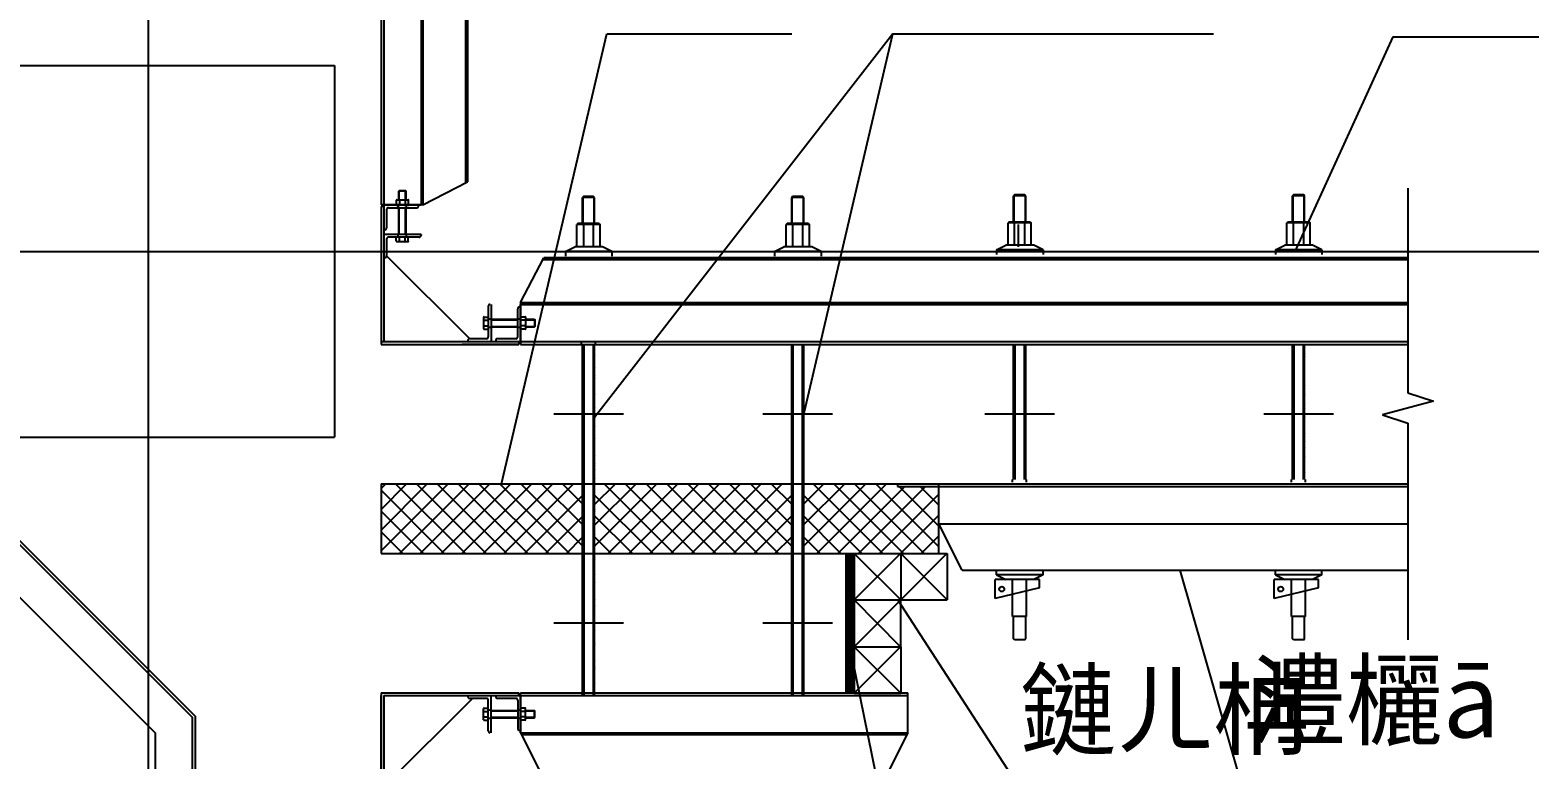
# Model space of a CAD drawing. Header units: metres. Extents: x 0 to 201, y 0 to 136.
# Drawn here: x 24.54 to 72.91, y 63.63 to 87.17 of the extents above; entities that cross this region are included whole.
import ezdxf

# ---------------------------------------------------------------- set-up
doc = ezdxf.new("R2010")
doc.units = ezdxf.units.M
doc.layers.add(' ', color=7, linetype='Continuous')

msp = doc.modelspace()

# ---------------------------------------------------------------- linework, layer by layer
at = {"layer": ' '}
for p, q in [((69, 82.06), (69, 75.45)), ((69.83, 75.19), (68.18, 74.74)), ((69, 75.45), (69.83, 75.19)), ((43.69, 74.77), (41.44, 74.77)), ((50.44, 74.77), (48.19, 74.77)), ((57.6, 74.77), (55.35, 74.77)), ((66.6, 74.77), (64.35, 74.77)), ((68.18, 74.74), (69, 74.48)), ((69, 74.48), (69, 67.48)), ((69, 74.48), (69, 70.1)), ((43.69, 68.02), (41.44, 68.02)), ((50.44, 68.02), (48.19, 68.02))]:
    msp.add_line(p, q, dxfattribs=at)
for p, q in [((28.37, 28.43), (28.37, 126.14)), ((35.87, 117.75), (35.87, 81.52)), ((35.96, 110.02), (35.96, 77.11)), ((37.16, 110.02), (37.16, 81.52)), ((37.16, 110.02), (37.16, 81.52)), ((37.22, 100.83), (37.22, 81.52)), ((38.6, 100.14), (38.6, 82.24)), ((38.66, 100.11), (38.66, 82.27)), ((39.76, 72.52), (43.16, 87.04)), ((52.38, 87.04), (42.76, 74.66)), ((43.16, 87.04), (49.12, 87.04)), ((49.52, 74.81), (52.38, 87.04)), ((52.38, 87.04), (62.73, 87.04)), ((68.52, 86.95), (65.36, 80.02)), ((68.52, 86.95), (79, 86.95)), ((22.37, 86.02), (34.37, 86.02)), ((34.37, 86.02), (34.37, 74.02)), ((37.22, 81.52), (38.66, 82.27)), ((36.45, 81.98), (36.44, 81.97)), ((36.68, 81.97), (36.44, 81.97)), ((36.44, 81.68), (36.44, 81.97)), ((36.45, 81.68), (36.45, 81.98)), ((36.66, 81.98), (36.45, 81.98)), ((36.66, 81.68), (36.66, 81.98)), ((36.68, 81.97), (36.66, 81.98)), ((36.68, 81.68), (36.68, 81.97)), ((42.4, 81.79), (42.37, 81.76)), ((42.37, 80.92), (42.37, 81.76)), ((42.76, 81.76), (42.37, 81.76)), ((42.39, 80.92), (42.39, 81.76)), ((42.73, 81.79), (42.4, 81.79)), ((42.76, 81.76), (42.73, 81.79)), ((42.75, 80.92), (42.75, 81.76)), ((42.76, 80.92), (42.76, 81.76)), ((49.15, 81.79), (49.12, 81.76)), ((49.12, 80.92), (49.12, 81.76)), ((49.51, 81.76), (49.12, 81.76)), ((49.14, 80.92), (49.14, 81.76)), ((49.48, 81.79), (49.15, 81.79)), ((49.51, 81.76), (49.48, 81.79)), ((49.5, 80.92), (49.5, 81.76)), ((49.51, 80.92), (49.51, 81.76)), ((56.31, 81.85), (56.28, 81.82)), ((56.28, 80.97), (56.28, 81.82)), ((56.67, 81.82), (56.28, 81.82)), ((56.3, 80.97), (56.3, 81.82)), ((56.64, 81.85), (56.31, 81.85)), ((56.67, 81.82), (56.64, 81.85)), ((56.66, 80.97), (56.66, 81.82)), ((56.67, 80.97), (56.67, 81.82)), ((65.31, 81.85), (65.28, 81.82)), ((65.28, 80.97), (65.28, 81.82)), ((65.67, 81.82), (65.28, 81.82)), ((65.3, 80.97), (65.3, 81.82)), ((65.64, 81.85), (65.31, 81.85)), ((65.67, 81.82), (65.64, 81.85)), ((65.66, 80.97), (65.66, 81.82)), ((65.67, 80.97), (65.67, 81.82)), ((37.16, 81.52), (35.87, 81.52)), ((37.22, 81.52), (35.87, 81.52)), ((35.96, 81.47), (35.87, 81.47)), ((35.87, 81.47), (35.87, 79.64)), ((35.96, 81.52), (37.16, 81.52)), ((36.05, 81.37), (36.05, 80.78)), ((36.11, 81.43), (37.02, 81.43)), ((36.36, 81.67), (36.36, 81.53)), ((36.74, 81.68), (36.38, 81.68)), ((36.74, 81.52), (36.38, 81.52)), ((36.42, 81.43), (36.42, 81.52)), ((36.44, 80.57), (36.44, 81.43)), ((36.45, 80.57), (36.45, 81.43)), ((36.47, 81.67), (36.47, 81.53)), ((36.65, 81.67), (36.65, 81.53)), ((36.74, 81.68), (36.66, 81.68)), ((36.74, 81.52), (36.66, 81.52)), ((36.66, 80.57), (36.66, 81.43)), ((36.68, 80.57), (36.68, 81.43)), ((36.69, 81.43), (36.69, 81.52)), ((36.75, 81.67), (36.75, 81.53)), ((37.08, 81.52), (37.08, 81.49)), ((42.22, 80.92), (42.19, 80.89)), ((42.94, 80.89), (42.19, 80.89)), ((42.19, 80.17), (42.19, 80.89)), ((42.91, 80.92), (42.22, 80.92)), ((42.41, 80.17), (42.41, 80.89)), ((42.73, 80.17), (42.73, 80.89)), ((42.91, 80.92), (42.94, 80.89)), ((42.94, 80.17), (42.94, 80.89)), ((48.97, 80.92), (48.94, 80.89)), ((49.69, 80.89), (48.94, 80.89)), ((48.94, 80.17), (48.94, 80.89)), ((49.66, 80.92), (48.97, 80.92)), ((49.16, 80.17), (49.16, 80.89)), ((49.48, 80.17), (49.48, 80.89)), ((49.66, 80.92), (49.69, 80.89)), ((49.69, 80.17), (49.69, 80.89)), ((56.13, 80.97), (56.1, 80.94)), ((56.85, 80.94), (56.1, 80.94)), ((56.1, 80.22), (56.1, 80.94)), ((56.82, 80.97), (56.13, 80.97)), ((56.31, 80.22), (56.31, 80.94)), ((56.44, 80.17), (56.44, 80.89)), ((56.64, 80.22), (56.64, 80.94)), ((56.82, 80.97), (56.85, 80.94)), ((56.85, 80.22), (56.85, 80.94)), ((65.13, 80.97), (65.1, 80.94)), ((65.85, 80.94), (65.1, 80.94)), ((65.1, 80.22), (65.1, 80.94)), ((65.82, 80.97), (65.13, 80.97)), ((65.31, 80.22), (65.31, 80.94)), ((65.64, 80.22), (65.64, 80.94)), ((65.82, 80.97), (65.85, 80.94)), ((65.85, 80.22), (65.85, 80.94)), ((35.99, 80.72), (35.96, 80.72)), ((37.16, 80.57), (35.96, 80.57)), ((36.05, 80.42), (36.05, 79.88)), ((37.1, 80.48), (36.11, 80.48)), ((36.36, 80.35), (36.36, 80.48)), ((36.74, 80.33), (36.38, 80.33)), ((36.42, 80.48), (36.42, 80.57)), ((36.47, 80.35), (36.47, 80.48)), ((36.65, 80.35), (36.65, 80.48)), ((36.74, 80.33), (36.66, 80.33)), ((36.69, 80.48), (36.69, 80.57)), ((36.75, 80.35), (36.75, 80.48)), ((37.16, 80.57), (37.16, 80.54)), ((2.53, 80.02), (78.8, 80.02)), ((35.87, 79.97), (35.87, 77.02)), ((35.99, 79.82), (35.96, 79.82)), ((36.05, 79.88), (38.73, 77.2)), ((40.37, 78.37), (41.12, 79.81)), ((69, 79.81), (41.12, 79.81)), ((41.82, 80.02), (42.12, 80.17)), ((43.32, 80.02), (41.82, 80.02)), ((41.82, 80.02), (41.82, 79.87)), ((43.02, 80.17), (42.12, 80.17)), ((43.32, 80.02), (43.02, 80.17)), ((43.32, 80.02), (43.32, 79.87)), ((48.57, 80.02), (48.87, 80.17)), ((50.07, 80.02), (48.57, 80.02)), ((48.57, 80.02), (48.57, 79.87)), ((49.77, 80.17), (48.87, 80.17)), ((50.07, 80.02), (49.77, 80.17)), ((50.07, 80.02), (50.07, 79.87)), ((55.73, 80.07), (56.03, 80.22)), ((57.23, 80.07), (55.73, 80.07)), ((55.73, 80.07), (55.73, 79.92)), ((56.93, 80.22), (56.03, 80.22)), ((57.23, 80.07), (56.93, 80.22)), ((57.23, 80.07), (57.23, 79.92)), ((64.73, 80.07), (65.03, 80.22)), ((66.23, 80.07), (64.73, 80.07)), ((64.73, 80.07), (64.73, 79.92)), ((65.93, 80.22), (65.03, 80.22)), ((66.23, 80.07), (65.93, 80.22)), ((66.23, 80.07), (66.23, 79.92)), ((69, 79.75), (41.09, 79.75)), ((40.37, 78.37), (69, 78.37)), ((40.37, 78.37), (40.37, 77.02)), ((39.18, 77.89), (39.18, 77.53)), ((39.18, 77.89), (39.18, 77.81)), ((39.2, 77.9), (39.33, 77.9)), ((39.33, 78.25), (39.33, 77.26)), ((39.42, 78.31), (39.42, 77.11)), ((40.28, 77.26), (40.28, 78.17)), ((40.37, 78.23), (40.34, 78.23)), ((40.37, 78.31), (69, 78.31)), ((40.37, 78.31), (40.37, 77.02)), ((40.37, 78.31), (40.37, 77.02)), ((40.37, 77.11), (40.37, 78.31)), ((40.37, 77.89), (40.37, 77.81)), ((40.37, 77.89), (40.37, 77.53)), ((40.52, 77.9), (40.38, 77.9)), ((40.53, 77.89), (40.53, 77.53)), ((40.53, 77.89), (40.53, 77.81)), ((39.2, 77.8), (39.33, 77.8)), ((39.2, 77.62), (39.33, 77.62)), ((39.2, 77.51), (39.33, 77.51)), ((39.33, 77.84), (39.42, 77.84)), ((39.33, 77.57), (39.42, 77.57)), ((39.42, 77.83), (40.28, 77.83)), ((39.42, 77.81), (40.28, 77.81)), ((39.42, 77.6), (40.28, 77.6)), ((39.42, 77.59), (40.28, 77.59)), ((40.28, 77.84), (40.37, 77.84)), ((40.28, 77.57), (40.37, 77.57)), ((40.52, 77.8), (40.38, 77.8)), ((40.52, 77.62), (40.38, 77.62)), ((40.52, 77.51), (40.38, 77.51)), ((40.53, 77.83), (40.82, 77.83)), ((40.53, 77.81), (40.83, 77.81)), ((40.53, 77.6), (40.83, 77.6)), ((40.53, 77.59), (40.82, 77.59)), ((40.82, 77.83), (40.82, 77.59)), ((40.82, 77.83), (40.83, 77.81)), ((40.83, 77.6), (40.82, 77.59)), ((40.83, 77.81), (40.83, 77.6)), ((35.87, 77.11), (69, 77.11)), ((35.87, 77.02), (40.32, 77.02)), ((40.32, 77.02), (38.49, 77.02)), ((38.67, 77.14), (38.67, 77.11)), ((39.27, 77.2), (38.73, 77.2)), ((39.57, 77.14), (39.57, 77.11)), ((40.22, 77.2), (39.63, 77.2)), ((40.32, 77.11), (40.32, 77.02)), ((40.37, 77.02), (69, 77.02)), ((42.34, 77.02), (42.34, 77.11)), ((42.37, 65.68), (42.37, 77.02)), ((42.42, 65.68), (42.42, 77.02)), ((42.72, 65.68), (42.72, 77.02)), ((42.76, 77.02), (42.72, 76.97)), ((42.76, 65.68), (42.76, 77.02)), ((42.79, 77.02), (42.79, 77.11)), ((49.12, 65.68), (49.12, 77.02)), ((49.17, 65.68), (49.17, 77.02)), ((49.47, 65.68), (49.47, 77.02)), ((49.51, 65.68), (49.51, 77.02)), ((56.28, 72.66), (56.28, 77.02)), ((56.33, 76.98), (56.28, 76.93)), ((56.33, 72.66), (56.33, 77.02)), ((56.63, 72.66), (56.63, 77.02)), ((56.67, 76.99), (56.63, 76.94)), ((56.67, 76.92), (56.63, 76.87)), ((56.67, 72.66), (56.67, 77.02)), ((65.28, 72.66), (65.28, 77.02)), ((65.33, 76.98), (65.28, 76.93)), ((65.33, 72.66), (65.33, 77.02)), ((65.63, 72.66), (65.63, 77.02)), ((65.67, 76.99), (65.63, 76.94)), ((65.67, 76.92), (65.63, 76.87)), ((65.67, 72.66), (65.67, 77.02)), ((42.42, 76.87), (42.37, 76.83)), ((42.42, 76.81), (42.37, 76.76)), ((42.42, 76.74), (42.37, 76.69)), ((42.42, 76.67), (42.37, 76.63)), ((42.42, 76.47), (42.37, 76.42)), ((42.76, 76.81), (42.72, 76.77)), ((42.76, 76.75), (42.72, 76.7)), ((42.76, 76.68), (42.72, 76.63)), ((42.76, 76.61), (42.72, 76.57)), ((56.33, 76.78), (56.28, 76.73)), ((56.33, 76.71), (56.28, 76.66)), ((56.33, 76.64), (56.28, 76.6)), ((56.33, 76.57), (56.28, 76.53)), ((56.67, 76.72), (56.63, 76.67)), ((56.67, 76.65), (56.63, 76.6)), ((56.67, 76.58), (56.63, 76.54)), ((56.67, 76.51), (56.63, 76.47)), ((65.33, 76.78), (65.28, 76.73)), ((65.33, 76.71), (65.28, 76.66)), ((65.33, 76.64), (65.28, 76.6)), ((65.33, 76.57), (65.28, 76.53)), ((65.67, 76.72), (65.63, 76.67)), ((65.67, 76.65), (65.63, 76.6)), ((65.67, 76.58), (65.63, 76.54)), ((65.67, 76.51), (65.63, 76.47)), ((42.42, 76.4), (42.37, 76.36)), ((42.42, 76.33), (42.37, 76.29)), ((42.42, 76.27), (42.37, 76.22)), ((42.42, 76.07), (42.37, 76.02)), ((42.42, 76), (42.37, 75.95)), ((42.76, 76.41), (42.72, 76.37)), ((42.76, 76.34), (42.72, 76.3)), ((42.76, 76.28), (42.72, 76.23)), ((42.76, 76.21), (42.72, 76.16)), ((42.76, 76.01), (42.72, 75.96)), ((56.33, 76.37), (56.28, 76.33)), ((56.33, 76.3), (56.28, 76.26)), ((56.33, 76.24), (56.28, 76.19)), ((56.33, 76.17), (56.28, 76.12)), ((56.33, 75.97), (56.28, 75.92)), ((56.67, 76.31), (56.63, 76.27)), ((56.67, 76.24), (56.63, 76.2)), ((56.67, 76.18), (56.63, 76.13)), ((56.67, 76.11), (56.63, 76.07)), ((65.33, 76.37), (65.28, 76.33)), ((65.33, 76.3), (65.28, 76.26)), ((65.33, 76.24), (65.28, 76.19)), ((65.33, 76.17), (65.28, 76.12)), ((65.33, 75.97), (65.28, 75.92)), ((65.67, 76.31), (65.63, 76.27)), ((65.67, 76.24), (65.63, 76.2)), ((65.67, 76.18), (65.63, 76.13)), ((65.67, 76.11), (65.63, 76.07)), ((42.42, 75.93), (42.37, 75.89)), ((42.42, 75.86), (42.37, 75.82)), ((42.42, 75.66), (42.37, 75.62)), ((42.42, 75.59), (42.37, 75.55)), ((42.42, 75.53), (42.37, 75.48)), ((42.42, 75.46), (42.37, 75.41)), ((42.76, 75.94), (42.72, 75.89)), ((42.76, 75.87), (42.72, 75.83)), ((42.76, 75.8), (42.72, 75.76)), ((42.76, 75.6), (42.72, 75.56)), ((42.76, 75.53), (42.72, 75.49)), ((42.76, 75.47), (42.72, 75.42)), ((56.33, 75.9), (56.28, 75.85)), ((56.33, 75.83), (56.28, 75.79)), ((56.33, 75.77), (56.28, 75.72)), ((56.33, 75.56), (56.28, 75.52)), ((56.33, 75.5), (56.28, 75.45)), ((56.67, 75.91), (56.63, 75.86)), ((56.67, 75.84), (56.63, 75.8)), ((56.67, 75.77), (56.63, 75.73)), ((56.67, 75.71), (56.63, 75.66)), ((56.67, 75.5), (56.63, 75.46)), ((65.33, 75.9), (65.28, 75.85)), ((65.33, 75.83), (65.28, 75.79)), ((65.33, 75.77), (65.28, 75.72)), ((65.33, 75.56), (65.28, 75.52)), ((65.33, 75.5), (65.28, 75.45)), ((65.67, 75.91), (65.63, 75.86)), ((65.67, 75.84), (65.63, 75.8)), ((65.67, 75.77), (65.63, 75.73)), ((65.67, 75.71), (65.63, 75.66)), ((65.67, 75.5), (65.63, 75.46)), ((42.42, 75.26), (42.37, 75.21)), ((42.42, 75.19), (42.37, 75.14)), ((42.42, 75.12), (42.37, 75.08)), ((42.42, 75.05), (42.37, 75.01)), ((42.76, 75.4), (42.72, 75.35)), ((42.76, 75.2), (42.72, 75.15)), ((42.76, 75.13), (42.72, 75.09)), ((42.76, 75.06), (42.72, 75.02)), ((42.76, 75), (42.72, 74.95)), ((49.17, 75.26), (49.12, 75.21)), ((49.17, 75.19), (49.12, 75.14)), ((49.17, 75.12), (49.12, 75.08)), ((49.17, 75.05), (49.12, 75.01)), ((49.51, 75.2), (49.47, 75.15)), ((49.51, 75.13), (49.47, 75.09)), ((49.51, 75.06), (49.47, 75.02)), ((49.51, 75), (49.47, 74.95)), ((56.33, 75.43), (56.28, 75.38)), ((56.33, 75.36), (56.28, 75.32)), ((56.33, 75.16), (56.28, 75.11)), ((56.33, 75.09), (56.28, 75.05)), ((56.33, 75.02), (56.28, 74.98)), ((56.67, 75.44), (56.63, 75.39)), ((56.67, 75.37), (56.63, 75.32)), ((56.67, 75.3), (56.63, 75.26)), ((56.67, 75.1), (56.63, 75.05)), ((56.67, 75.03), (56.63, 74.99)), ((65.33, 75.43), (65.28, 75.38)), ((65.33, 75.36), (65.28, 75.32)), ((65.33, 75.16), (65.28, 75.11)), ((65.33, 75.09), (65.28, 75.05)), ((65.33, 75.02), (65.28, 74.98)), ((65.67, 75.44), (65.63, 75.39)), ((65.67, 75.37), (65.63, 75.32)), ((65.67, 75.3), (65.63, 75.26)), ((65.67, 75.1), (65.63, 75.05)), ((65.67, 75.03), (65.63, 74.99)), ((42.42, 74.85), (42.37, 74.81)), ((42.42, 74.79), (42.37, 74.74)), ((42.42, 74.72), (42.37, 74.67)), ((42.42, 74.65), (42.37, 74.61)), ((42.76, 74.79), (42.72, 74.75)), ((42.76, 74.73), (42.72, 74.68)), ((42.76, 74.66), (42.72, 74.61)), ((42.76, 74.59), (42.72, 74.55)), ((49.17, 74.85), (49.12, 74.81)), ((49.17, 74.79), (49.12, 74.74)), ((49.17, 74.72), (49.12, 74.67)), ((49.17, 74.65), (49.12, 74.61)), ((49.51, 74.79), (49.47, 74.75)), ((49.51, 74.73), (49.47, 74.68)), ((49.51, 74.66), (49.47, 74.61)), ((49.51, 74.59), (49.47, 74.55)), ((56.33, 74.96), (56.28, 74.91)), ((56.33, 74.75), (56.28, 74.71)), ((56.33, 74.69), (56.28, 74.64)), ((56.33, 74.62), (56.28, 74.58)), ((56.33, 74.55), (56.28, 74.51)), ((56.67, 74.97), (56.63, 74.92)), ((56.67, 74.9), (56.63, 74.85)), ((56.67, 74.7), (56.63, 74.65)), ((56.67, 74.63), (56.63, 74.58)), ((56.67, 74.56), (56.63, 74.52)), ((56.67, 74.49), (56.63, 74.45)), ((65.33, 74.96), (65.28, 74.91)), ((65.33, 74.75), (65.28, 74.71)), ((65.33, 74.69), (65.28, 74.64)), ((65.33, 74.62), (65.28, 74.58)), ((65.33, 74.55), (65.28, 74.51)), ((65.67, 74.97), (65.63, 74.92)), ((65.67, 74.9), (65.63, 74.85)), ((65.67, 74.7), (65.63, 74.65)), ((65.67, 74.63), (65.63, 74.58)), ((65.67, 74.56), (65.63, 74.52)), ((65.67, 74.49), (65.63, 74.45)), ((22.37, 74.02), (34.37, 74.02)), ((42.42, 74.45), (42.37, 74.4)), ((42.42, 74.38), (42.37, 74.34)), ((42.42, 74.31), (42.37, 74.27)), ((42.42, 74.25), (42.37, 74.2)), ((42.42, 74.04), (42.37, 74)), ((42.76, 74.39), (42.72, 74.34)), ((42.76, 74.32), (42.72, 74.28)), ((42.76, 74.25), (42.72, 74.21)), ((42.76, 74.19), (42.72, 74.14)), ((49.17, 74.45), (49.12, 74.4)), ((49.17, 74.38), (49.12, 74.34)), ((49.17, 74.31), (49.12, 74.27)), ((49.17, 74.25), (49.12, 74.2)), ((49.17, 74.04), (49.12, 74)), ((49.51, 74.39), (49.47, 74.34)), ((49.51, 74.32), (49.47, 74.28)), ((49.51, 74.25), (49.47, 74.21)), ((49.51, 74.19), (49.47, 74.14)), ((56.33, 74.35), (56.28, 74.31)), ((56.33, 74.28), (56.28, 74.24)), ((56.33, 74.22), (56.28, 74.17)), ((56.33, 74.15), (56.28, 74.1)), ((56.67, 74.29), (56.63, 74.25)), ((56.67, 74.22), (56.63, 74.18)), ((56.67, 74.16), (56.63, 74.11)), ((56.67, 74.09), (56.63, 74.04)), ((65.33, 74.35), (65.28, 74.31)), ((65.33, 74.28), (65.28, 74.24)), ((65.33, 74.22), (65.28, 74.17)), ((65.33, 74.15), (65.28, 74.1)), ((65.67, 74.29), (65.63, 74.25)), ((65.67, 74.22), (65.63, 74.18)), ((65.67, 74.16), (65.63, 74.11)), ((65.67, 74.09), (65.63, 74.04)), ((42.42, 73.98), (42.37, 73.93)), ((42.42, 73.91), (42.37, 73.86)), ((42.42, 73.84), (42.37, 73.8)), ((42.42, 73.64), (42.37, 73.6)), ((42.42, 73.57), (42.37, 73.53)), ((42.76, 73.99), (42.72, 73.94)), ((42.76, 73.92), (42.72, 73.87)), ((42.76, 73.85), (42.72, 73.81)), ((42.76, 73.78), (42.72, 73.74)), ((42.76, 73.58), (42.72, 73.54)), ((49.17, 73.98), (49.12, 73.93)), ((49.17, 73.91), (49.12, 73.86)), ((49.17, 73.84), (49.12, 73.8)), ((49.17, 73.64), (49.12, 73.6)), ((49.17, 73.57), (49.12, 73.53)), ((49.51, 73.99), (49.47, 73.94)), ((49.51, 73.92), (49.47, 73.87)), ((49.51, 73.85), (49.47, 73.81)), ((49.51, 73.78), (49.47, 73.74)), ((49.51, 73.58), (49.47, 73.54)), ((56.33, 73.95), (56.28, 73.9)), ((56.33, 73.88), (56.28, 73.83)), ((56.33, 73.81), (56.28, 73.77)), ((56.33, 73.74), (56.28, 73.7)), ((56.33, 73.54), (56.28, 73.5)), ((56.67, 73.89), (56.63, 73.84)), ((56.67, 73.82), (56.63, 73.78)), ((56.67, 73.75), (56.63, 73.71)), ((56.67, 73.69), (56.63, 73.64)), ((65.33, 73.95), (65.28, 73.9)), ((65.33, 73.88), (65.28, 73.83)), ((65.33, 73.81), (65.28, 73.77)), ((65.33, 73.74), (65.28, 73.7)), ((65.33, 73.54), (65.28, 73.5)), ((65.67, 73.89), (65.63, 73.84)), ((65.67, 73.82), (65.63, 73.78)), ((65.67, 73.75), (65.63, 73.71)), ((65.67, 73.69), (65.63, 73.64)), ((21.53, 73.23), (29.78, 64.98)), ((21.62, 73.27), (29.87, 65.02)), ((42.42, 73.51), (42.37, 73.46)), ((42.42, 73.44), (42.37, 73.39)), ((42.42, 73.24), (42.37, 73.19)), ((42.42, 73.17), (42.37, 73.12)), ((42.42, 73.1), (42.37, 73.06)), ((42.76, 73.51), (42.72, 73.47)), ((42.76, 73.45), (42.72, 73.4)), ((42.76, 73.38), (42.72, 73.33)), ((42.76, 73.18), (42.72, 73.13)), ((42.76, 73.11), (42.72, 73.06)), ((42.76, 73.04), (42.72, 73)), ((49.17, 73.51), (49.12, 73.46)), ((49.17, 73.44), (49.12, 73.39)), ((49.17, 73.24), (49.12, 73.19)), ((49.17, 73.17), (49.12, 73.12)), ((49.17, 73.1), (49.12, 73.06)), ((49.51, 73.51), (49.47, 73.47)), ((49.51, 73.45), (49.47, 73.4)), ((49.51, 73.38), (49.47, 73.33)), ((49.51, 73.18), (49.47, 73.13)), ((49.51, 73.11), (49.47, 73.06)), ((49.51, 73.04), (49.47, 73)), ((56.33, 73.48), (56.28, 73.43)), ((56.33, 73.41), (56.28, 73.36)), ((56.33, 73.34), (56.28, 73.3)), ((56.33, 73.14), (56.28, 73.09)), ((56.33, 73.07), (56.28, 73.03)), ((56.67, 73.48), (56.63, 73.44)), ((56.67, 73.42), (56.63, 73.37)), ((56.67, 73.35), (56.63, 73.3)), ((56.67, 73.28), (56.63, 73.24)), ((56.67, 73.08), (56.63, 73.03)), ((65.33, 73.48), (65.28, 73.43)), ((65.33, 73.41), (65.28, 73.36)), ((65.33, 73.34), (65.28, 73.3)), ((65.33, 73.14), (65.28, 73.09)), ((65.33, 73.07), (65.28, 73.03)), ((65.67, 73.48), (65.63, 73.44)), ((65.67, 73.42), (65.63, 73.37)), ((65.67, 73.35), (65.63, 73.3)), ((65.67, 73.28), (65.63, 73.24)), ((65.67, 73.08), (65.63, 73.03)), ((20.33, 72.73), (28.58, 64.48)), ((42.42, 73.03), (42.37, 72.99)), ((42.42, 72.83), (42.37, 72.79)), ((42.42, 72.76), (42.37, 72.72)), ((42.42, 72.7), (42.37, 72.65)), ((42.42, 72.63), (42.37, 72.59)), ((42.76, 72.98), (42.72, 72.93)), ((42.76, 72.77), (42.72, 72.73)), ((42.76, 72.71), (42.72, 72.66)), ((42.76, 72.64), (42.72, 72.59)), ((42.76, 72.57), (42.72, 72.53)), ((49.17, 73.03), (49.12, 72.99)), ((49.17, 72.83), (49.12, 72.79)), ((49.17, 72.76), (49.12, 72.72)), ((49.17, 72.7), (49.12, 72.65)), ((49.17, 72.63), (49.12, 72.59)), ((49.51, 72.98), (49.47, 72.93)), ((49.51, 72.77), (49.47, 72.73)), ((49.51, 72.71), (49.47, 72.66)), ((49.51, 72.64), (49.47, 72.59)), ((49.51, 72.57), (49.47, 72.53)), ((56.25, 72.57), (56.25, 72.66)), ((56.33, 73), (56.28, 72.96)), ((56.33, 72.94), (56.28, 72.89)), ((56.33, 72.73), (56.28, 72.69)), ((56.67, 72.94), (56.63, 72.9)), ((56.67, 72.88), (56.63, 72.83)), ((56.7, 72.57), (56.7, 72.66)), ((65.25, 72.57), (65.25, 72.66)), ((65.33, 73), (65.28, 72.96)), ((65.33, 72.94), (65.28, 72.89)), ((65.33, 72.73), (65.28, 72.69)), ((65.67, 72.94), (65.63, 72.9)), ((65.67, 72.88), (65.63, 72.83)), ((65.7, 72.57), (65.7, 72.66)), ((35.87, 72.52), (69, 72.52)), ((35.87, 72.52), (35.87, 70.27)), ((35.87, 71.02), (37.36, 72.52)), ((35.87, 70.35), (38.04, 72.52)), ((35.87, 72.37), (36.02, 72.52)), ((35.87, 71.69), (36.69, 72.52)), ((37.91, 70.27), (35.87, 72.31)), ((38.59, 70.27), (36.34, 72.52)), ((36.46, 70.27), (38.71, 72.52)), ((39.26, 70.27), (37.01, 72.52)), ((37.13, 70.27), (39.38, 72.52)), ((39.93, 70.27), (37.68, 72.52)), ((37.81, 70.27), (40.06, 72.52)), ((40.61, 70.27), (38.36, 72.52)), ((38.48, 70.27), (40.73, 72.52)), ((41.28, 70.27), (39.03, 72.52)), ((39.16, 70.27), (41.41, 72.52)), ((41.95, 70.27), (39.7, 72.52)), ((39.83, 70.27), (42.08, 72.52)), ((42.37, 70.52), (40.38, 72.52)), ((40.5, 70.27), (42.37, 72.14)), ((42.37, 71.2), (41.05, 72.52)), ((42.37, 71.87), (41.73, 72.52)), ((42.42, 72.43), (42.37, 72.38)), ((42.42, 72.36), (42.37, 72.32)), ((42.42, 72.29), (42.37, 72.25)), ((42.42, 72.23), (42.37, 72.18)), ((42.76, 72.37), (42.72, 72.32)), ((42.76, 72.3), (42.72, 72.26)), ((42.76, 72.23), (42.72, 72.19)), ((42.76, 70.51), (44.77, 72.52)), ((42.76, 71.18), (44.1, 72.52)), ((42.76, 71.85), (43.43, 72.52)), ((44.65, 70.27), (42.76, 72.15)), ((45.32, 70.27), (43.07, 72.52)), ((43.2, 70.27), (45.45, 72.52)), ((46, 70.27), (43.75, 72.52)), ((43.87, 70.27), (46.12, 72.52)), ((46.67, 70.27), (44.42, 72.52)), ((44.54, 70.27), (46.79, 72.52)), ((47.34, 70.27), (45.09, 72.52)), ((45.22, 70.27), (47.47, 72.52)), ((48.02, 70.27), (45.77, 72.52)), ((45.89, 70.27), (48.14, 72.52)), ((48.69, 70.27), (46.44, 72.52)), ((46.56, 70.27), (48.81, 72.52)), ((49.12, 70.51), (47.11, 72.52)), ((47.24, 70.27), (49.12, 72.15)), ((49.12, 71.18), (47.79, 72.52)), ((49.12, 71.86), (48.46, 72.52)), ((49.17, 72.43), (49.12, 72.38)), ((49.17, 72.36), (49.12, 72.32)), ((49.17, 72.29), (49.12, 72.25)), ((49.17, 72.23), (49.12, 72.18)), ((49.51, 72.37), (49.47, 72.32)), ((49.51, 72.3), (49.47, 72.26)), ((49.51, 72.23), (49.47, 72.19)), ((49.51, 71.2), (50.83, 72.52)), ((49.51, 70.52), (51.51, 72.52)), ((49.51, 71.87), (50.16, 72.52)), ((51.38, 70.27), (49.51, 72.14)), ((52.06, 70.27), (49.81, 72.52)), ((49.93, 70.27), (52.18, 72.52)), ((52.73, 70.27), (50.48, 72.52)), ((50.61, 70.27), (52.77, 72.43)), ((53.4, 70.27), (51.15, 72.52)), ((51.28, 70.27), (53.44, 72.43)), ((53.87, 70.48), (51.83, 72.52)), ((51.95, 70.27), (53.87, 72.18)), ((52.53, 72.52), (52.53, 72.43)), ((52.53, 72.43), (69, 72.43)), ((53.87, 71.15), (52.59, 72.43)), ((53.87, 71.83), (53.27, 72.43)), ((53.87, 70.27), (53.87, 72.52)), ((37.24, 70.27), (35.87, 71.64)), ((42.42, 71.82), (42.37, 71.78)), ((42.42, 71.81), (42.37, 71.77)), ((42.42, 71.75), (42.37, 71.7)), ((42.42, 71.68), (42.37, 71.63)), ((42.42, 71.62), (42.37, 71.57)), ((42.76, 71.83), (42.72, 71.79)), ((42.76, 71.82), (42.72, 71.78)), ((42.76, 71.76), (42.72, 71.72)), ((42.76, 71.75), (42.72, 71.71)), ((42.76, 71.69), (42.72, 71.64)), ((42.76, 71.62), (42.72, 71.57)), ((49.17, 71.82), (49.12, 71.78)), ((49.17, 71.81), (49.12, 71.77)), ((49.17, 71.75), (49.12, 71.7)), ((49.17, 71.68), (49.12, 71.63)), ((49.17, 71.62), (49.12, 71.57)), ((49.51, 71.83), (49.47, 71.79)), ((49.51, 71.82), (49.47, 71.78)), ((49.51, 71.76), (49.47, 71.72)), ((49.51, 71.75), (49.47, 71.71)), ((49.51, 71.69), (49.47, 71.64)), ((49.51, 71.62), (49.47, 71.57)), ((41.18, 70.27), (42.37, 71.46)), ((42.42, 71.55), (42.37, 71.51)), ((42.42, 71.49), (42.37, 71.44)), ((42.42, 71.48), (42.37, 71.43)), ((42.42, 71.42), (42.37, 71.37)), ((42.42, 71.41), (42.37, 71.36)), ((42.42, 71.34), (42.37, 71.3)), ((42.42, 71.27), (42.37, 71.23)), ((42.42, 71.22), (42.37, 71.17)), ((42.76, 71.56), (42.72, 71.52)), ((42.76, 71.43), (42.72, 71.38)), ((42.76, 71.42), (42.72, 71.37)), ((42.76, 71.36), (42.72, 71.31)), ((42.76, 71.35), (42.72, 71.3)), ((42.76, 71.28), (42.72, 71.24)), ((42.76, 71.21), (42.72, 71.17)), ((43.98, 70.27), (42.76, 71.48)), ((47.91, 70.27), (49.12, 71.48)), ((49.17, 71.55), (49.12, 71.51)), ((49.17, 71.49), (49.12, 71.44)), ((49.17, 71.48), (49.12, 71.43)), ((49.17, 71.42), (49.12, 71.37)), ((49.17, 71.41), (49.12, 71.36)), ((49.17, 71.34), (49.12, 71.3)), ((49.17, 71.27), (49.12, 71.23)), ((49.17, 71.22), (49.12, 71.17)), ((49.51, 71.56), (49.47, 71.52)), ((49.51, 71.43), (49.47, 71.38)), ((49.51, 71.42), (49.47, 71.37)), ((49.51, 71.36), (49.47, 71.31)), ((49.51, 71.35), (49.47, 71.3)), ((49.51, 71.28), (49.47, 71.24)), ((49.51, 71.21), (49.47, 71.17)), ((50.71, 70.27), (49.51, 71.47)), ((52.63, 70.27), (53.87, 71.51)), ((53.87, 71.23), (69, 71.23)), ((54.62, 69.73), (53.87, 71.23)), ((36.57, 70.27), (35.87, 70.97)), ((41.85, 70.27), (42.37, 70.79)), ((42.42, 71.07), (42.37, 71.03)), ((42.42, 71), (42.37, 70.96)), ((42.42, 70.94), (42.37, 70.89)), ((42.42, 70.87), (42.37, 70.82)), ((42.42, 70.67), (42.37, 70.62)), ((42.76, 71.01), (42.72, 70.97)), ((42.76, 70.95), (42.72, 70.9)), ((42.76, 70.88), (42.72, 70.83)), ((42.76, 70.81), (42.72, 70.77)), ((43.3, 70.27), (42.76, 70.81)), ((48.58, 70.27), (49.12, 70.81)), ((49.17, 71.07), (49.12, 71.03)), ((49.17, 71), (49.12, 70.96)), ((49.17, 70.94), (49.12, 70.89)), ((49.17, 70.87), (49.12, 70.82)), ((49.17, 70.67), (49.12, 70.62)), ((49.51, 71.01), (49.47, 70.97)), ((49.51, 70.95), (49.47, 70.9)), ((49.51, 70.88), (49.47, 70.83)), ((49.51, 70.81), (49.47, 70.77)), ((50.04, 70.27), (49.51, 70.79)), ((53.3, 70.27), (53.87, 70.84)), ((35.89, 70.27), (35.87, 70.29)), ((35.87, 70.27), (50.87, 70.27)), ((42.42, 70.6), (42.37, 70.56)), ((42.42, 70.53), (42.37, 70.49)), ((42.42, 70.47), (42.37, 70.42)), ((42.42, 70.26), (42.37, 70.22)), ((42.42, 70.2), (42.37, 70.15)), ((42.76, 70.61), (42.72, 70.56)), ((42.76, 70.54), (42.72, 70.5)), ((42.76, 70.47), (42.72, 70.43)), ((42.76, 70.41), (42.72, 70.36)), ((42.76, 70.2), (42.72, 70.16)), ((42.76, 70.14), (42.72, 70.09)), ((49.17, 70.6), (49.12, 70.56)), ((49.17, 70.53), (49.12, 70.49)), ((49.17, 70.47), (49.12, 70.42)), ((49.17, 70.26), (49.12, 70.22)), ((49.17, 70.2), (49.12, 70.15)), ((49.51, 70.61), (49.47, 70.56)), ((49.51, 70.54), (49.47, 70.5)), ((49.51, 70.47), (49.47, 70.43)), ((49.51, 70.41), (49.47, 70.36)), ((49.51, 70.2), (49.47, 70.16)), ((49.51, 70.14), (49.47, 70.09)), ((50.87, 70.27), (54.14, 70.27)), ((50.87, 70.27), (50.87, 65.77)), ((50.91, 70.27), (50.91, 65.77)), ((50.96, 70.27), (50.96, 65.77)), ((51, 70.27), (51, 65.77)), ((51.05, 70.27), (51.05, 65.77)), ((51.05, 70.27), (51.05, 65.77)), ((51.09, 70.27), (51.09, 65.77)), ((51.14, 70.27), (51.14, 65.77)), ((51.14, 68.77), (52.63, 70.27)), ((52.64, 68.77), (51.14, 70.27)), ((54.14, 68.77), (52.64, 70.27)), ((52.64, 68.77), (54.13, 70.27)), ((52.64, 70.27), (52.64, 68.77)), ((54.14, 70.27), (54.14, 68.77)), ((42.42, 70.13), (42.37, 70.08)), ((42.42, 70.06), (42.37, 70.02)), ((42.42, 69.86), (42.37, 69.81)), ((42.42, 69.79), (42.37, 69.75)), ((42.42, 69.72), (42.37, 69.68)), ((42.42, 69.66), (42.37, 69.61)), ((42.76, 70.07), (42.72, 70.02)), ((42.76, 70), (42.72, 69.96)), ((42.76, 69.8), (42.72, 69.76)), ((42.76, 69.73), (42.72, 69.69)), ((42.76, 69.67), (42.72, 69.62)), ((49.17, 70.13), (49.12, 70.08)), ((49.17, 70.06), (49.12, 70.02)), ((49.17, 69.86), (49.12, 69.81)), ((49.17, 69.79), (49.12, 69.75)), ((49.17, 69.72), (49.12, 69.68)), ((49.17, 69.66), (49.12, 69.61)), ((49.51, 70.07), (49.47, 70.02)), ((49.51, 70), (49.47, 69.96)), ((49.51, 69.8), (49.47, 69.76)), ((49.51, 69.73), (49.47, 69.69)), ((49.51, 69.67), (49.47, 69.62)), ((54.62, 69.73), (69, 69.73)), ((55.73, 69.58), (55.73, 69.73)), ((57.23, 69.58), (57.23, 69.73)), ((63.58, 63.02), (61.65, 69.73)), ((64.73, 69.58), (64.73, 69.73)), ((66.23, 69.58), (66.23, 69.73)), ((42.42, 69.46), (42.37, 69.41)), ((42.42, 69.39), (42.37, 69.34)), ((42.42, 69.32), (42.37, 69.28)), ((42.42, 69.25), (42.37, 69.21)), ((42.76, 69.6), (42.72, 69.55)), ((42.76, 69.4), (42.72, 69.35)), ((42.76, 69.33), (42.72, 69.28)), ((42.76, 69.26), (42.72, 69.22)), ((42.76, 69.19), (42.72, 69.15)), ((49.17, 69.46), (49.12, 69.41)), ((49.17, 69.39), (49.12, 69.34)), ((49.17, 69.32), (49.12, 69.28)), ((49.17, 69.25), (49.12, 69.21)), ((49.51, 69.6), (49.47, 69.55)), ((49.51, 69.4), (49.47, 69.35)), ((49.51, 69.33), (49.47, 69.28)), ((49.51, 69.26), (49.47, 69.22)), ((49.51, 69.19), (49.47, 69.15)), ((55.69, 68.82), (55.69, 69.43)), ((57.12, 69.43), (55.69, 69.43)), ((55.73, 69.58), (56.03, 69.43)), ((57.23, 69.58), (55.73, 69.58)), ((56.25, 68.95), (56.25, 69.43)), ((56.7, 69.06), (56.7, 69.43)), ((57.23, 69.58), (56.93, 69.43)), ((57.12, 69.16), (57.12, 69.43)), ((64.69, 68.82), (64.69, 69.43)), ((66.12, 69.43), (64.69, 69.43)), ((66.23, 69.58), (64.73, 69.58)), ((64.73, 69.58), (65.03, 69.43)), ((65.25, 68.95), (65.25, 69.43)), ((65.7, 69.06), (65.7, 69.43)), ((66.23, 69.58), (65.93, 69.43)), ((66.12, 69.16), (66.12, 69.43)), ((42.42, 69.05), (42.37, 69.01)), ((42.42, 68.98), (42.37, 68.94)), ((42.42, 68.92), (42.37, 68.87)), ((42.42, 68.85), (42.37, 68.8)), ((42.76, 68.99), (42.72, 68.95)), ((42.76, 68.92), (42.72, 68.88)), ((42.76, 68.86), (42.72, 68.81)), ((42.76, 68.79), (42.72, 68.74)), ((49.17, 69.05), (49.12, 69.01)), ((49.17, 68.98), (49.12, 68.94)), ((49.17, 68.92), (49.12, 68.87)), ((49.17, 68.85), (49.12, 68.8)), ((49.51, 68.99), (49.47, 68.95)), ((49.51, 68.92), (49.47, 68.88)), ((49.51, 68.86), (49.47, 68.81)), ((49.51, 68.79), (49.47, 68.74)), ((51.14, 67.26), (52.64, 68.77)), ((52.63, 67.26), (51.14, 68.77)), ((51.14, 68.77), (52.64, 68.77)), ((56.32, 62.94), (52.55, 68.77)), ((52.64, 68.77), (54.14, 68.77)), ((52.64, 67.26), (52.64, 68.77)), ((57.12, 69.16), (55.69, 68.82)), ((56.25, 68.23), (56.25, 68.95)), ((56.7, 68.23), (56.7, 69.06)), ((66.12, 69.16), (64.69, 68.82)), ((65.25, 68.23), (65.25, 68.95)), ((65.7, 68.23), (65.7, 69.06)), ((42.42, 68.65), (42.37, 68.6)), ((42.42, 68.58), (42.37, 68.53)), ((42.42, 68.51), (42.37, 68.47)), ((42.42, 68.44), (42.37, 68.4)), ((42.42, 68.24), (42.37, 68.2)), ((42.76, 68.59), (42.72, 68.54)), ((42.76, 68.52), (42.72, 68.48)), ((42.76, 68.45), (42.72, 68.41)), ((42.76, 68.39), (42.72, 68.34)), ((49.17, 68.65), (49.12, 68.6)), ((49.17, 68.58), (49.12, 68.53)), ((49.17, 68.51), (49.12, 68.47)), ((49.17, 68.44), (49.12, 68.4)), ((49.17, 68.24), (49.12, 68.2)), ((49.51, 68.59), (49.47, 68.54)), ((49.51, 68.52), (49.47, 68.48)), ((49.51, 68.45), (49.47, 68.41)), ((49.51, 68.39), (49.47, 68.34)), ((56.7, 68.23), (56.25, 68.23)), ((56.28, 67.51), (56.28, 68.23)), ((56.67, 67.51), (56.67, 68.23)), ((65.7, 68.23), (65.25, 68.23)), ((65.28, 67.51), (65.28, 68.23)), ((65.67, 67.51), (65.67, 68.23)), ((42.42, 68.18), (42.37, 68.13)), ((42.42, 68.11), (42.37, 68.06)), ((42.42, 68.04), (42.37, 68)), ((42.42, 67.84), (42.37, 67.79)), ((42.42, 67.77), (42.37, 67.73)), ((42.76, 68.18), (42.72, 68.14)), ((42.76, 68.12), (42.72, 68.07)), ((42.76, 68.05), (42.72, 68)), ((42.76, 67.98), (42.72, 67.94)), ((42.76, 67.78), (42.72, 67.73)), ((49.17, 68.18), (49.12, 68.13)), ((49.17, 68.11), (49.12, 68.06)), ((49.17, 68.04), (49.12, 68)), ((49.17, 67.84), (49.12, 67.79)), ((49.17, 67.77), (49.12, 67.73)), ((49.51, 68.18), (49.47, 68.14)), ((49.51, 68.12), (49.47, 68.07)), ((49.51, 68.05), (49.47, 68)), ((49.51, 67.98), (49.47, 67.94)), ((49.51, 67.78), (49.47, 67.73)), ((42.42, 67.7), (42.37, 67.66)), ((42.42, 67.64), (42.37, 67.59)), ((42.42, 67.43), (42.37, 67.39)), ((42.42, 67.37), (42.37, 67.32)), ((42.42, 67.3), (42.37, 67.25)), ((42.76, 67.71), (42.72, 67.67)), ((42.76, 67.64), (42.72, 67.6)), ((42.76, 67.58), (42.72, 67.53)), ((42.76, 67.38), (42.72, 67.33)), ((42.76, 67.31), (42.72, 67.26)), ((42.76, 67.24), (42.72, 67.2)), ((49.17, 67.7), (49.12, 67.66)), ((49.17, 67.64), (49.12, 67.59)), ((49.17, 67.43), (49.12, 67.39)), ((49.17, 67.37), (49.12, 67.32)), ((49.17, 67.3), (49.12, 67.25)), ((49.51, 67.71), (49.47, 67.67)), ((49.51, 67.64), (49.47, 67.6)), ((49.51, 67.58), (49.47, 67.53)), ((49.51, 67.38), (49.47, 67.33)), ((49.51, 67.31), (49.47, 67.26)), ((49.51, 67.24), (49.47, 67.2)), ((53.14, 56.76), (50.96, 67.45)), ((52.64, 65.76), (51.14, 67.26)), ((51.14, 65.76), (52.63, 67.26)), ((51.14, 67.26), (52.64, 67.26)), ((52.64, 67.26), (52.64, 65.76)), ((56.31, 67.48), (56.28, 67.51)), ((56.64, 67.48), (56.31, 67.48)), ((56.64, 67.48), (56.67, 67.51)), ((65.31, 67.48), (65.28, 67.51)), ((65.64, 67.48), (65.31, 67.48)), ((65.64, 67.48), (65.67, 67.51)), ((42.42, 67.23), (42.37, 67.19)), ((42.42, 67), (42.37, 66.96)), ((42.42, 66.94), (42.37, 66.89)), ((42.42, 66.87), (42.37, 66.82)), ((42.76, 67.17), (42.72, 67.13)), ((42.76, 67.01), (42.72, 66.97)), ((42.76, 66.94), (42.72, 66.9)), ((42.76, 66.88), (42.72, 66.83)), ((42.76, 66.81), (42.72, 66.76)), ((49.17, 67.23), (49.12, 67.19)), ((49.17, 67), (49.12, 66.96)), ((49.17, 66.94), (49.12, 66.89)), ((49.17, 66.87), (49.12, 66.82)), ((49.51, 67.17), (49.47, 67.13)), ((49.51, 67.01), (49.47, 66.97)), ((49.51, 66.94), (49.47, 66.9)), ((49.51, 66.88), (49.47, 66.83)), ((49.51, 66.81), (49.47, 66.76)), ((42.42, 66.67), (42.37, 66.62)), ((42.42, 66.6), (42.37, 66.55)), ((42.42, 66.53), (42.37, 66.49)), ((42.42, 66.46), (42.37, 66.42)), ((42.76, 66.61), (42.72, 66.56)), ((42.76, 66.54), (42.72, 66.49)), ((42.76, 66.47), (42.72, 66.43)), ((42.76, 66.4), (42.72, 66.36)), ((49.17, 66.67), (49.12, 66.62)), ((49.17, 66.6), (49.12, 66.55)), ((49.17, 66.53), (49.12, 66.49)), ((49.17, 66.46), (49.12, 66.42)), ((49.51, 66.61), (49.47, 66.56)), ((49.51, 66.54), (49.47, 66.49)), ((49.51, 66.47), (49.47, 66.43)), ((49.51, 66.4), (49.47, 66.36)), ((42.42, 66.26), (42.37, 66.22)), ((42.42, 66.19), (42.37, 66.15)), ((42.42, 66.13), (42.37, 66.08)), ((42.42, 66.06), (42.37, 66.01)), ((42.76, 66.2), (42.72, 66.16)), ((42.76, 66.14), (42.72, 66.09)), ((42.76, 66.07), (42.72, 66.02)), ((42.76, 66), (42.72, 65.96)), ((49.17, 66.26), (49.12, 66.22)), ((49.17, 66.19), (49.12, 66.15)), ((49.17, 66.13), (49.12, 66.08)), ((49.17, 66.06), (49.12, 66.01)), ((49.51, 66.2), (49.47, 66.16)), ((49.51, 66.14), (49.47, 66.09)), ((49.51, 66.07), (49.47, 66.02)), ((49.51, 66), (49.47, 65.96)), ((35.87, 65.77), (40.32, 65.77)), ((35.87, 65.77), (35.87, 61.23)), ((35.87, 62.73), (35.87, 65.68)), ((35.96, 65.68), (35.96, 50.02)), ((35.96, 65.68), (52.87, 65.68)), ((36.05, 62.82), (38.82, 65.59)), ((38.67, 65.65), (38.67, 65.68)), ((39.27, 65.59), (38.73, 65.59)), ((39.33, 64.54), (39.33, 65.53)), ((39.42, 64.48), (39.42, 65.68)), ((39.57, 65.65), (39.57, 65.68)), ((40.22, 65.59), (39.63, 65.59)), ((40.28, 65.53), (40.28, 64.62)), ((40.32, 65.68), (40.32, 65.77)), ((40.37, 65.77), (52.87, 65.77)), ((40.37, 64.48), (40.37, 65.77)), ((40.37, 64.48), (40.37, 65.77)), ((40.37, 64.48), (40.37, 65.77)), ((40.37, 65.68), (40.37, 64.48)), ((51.14, 65.76), (52.64, 65.76)), ((52.87, 64.48), (52.87, 65.77)), ((29.78, 64.98), (29.78, 48.52)), ((29.87, 65.02), (29.87, 48.52)), ((39.18, 64.9), (39.18, 65.26)), ((39.18, 64.9), (39.18, 64.98)), ((39.2, 65.28), (39.33, 65.28)), ((39.2, 65.17), (39.33, 65.17)), ((39.2, 64.99), (39.33, 64.99)), ((39.2, 64.89), (39.33, 64.89)), ((39.33, 65.22), (39.42, 65.22)), ((39.33, 64.95), (39.42, 64.95)), ((39.42, 65.2), (40.28, 65.2)), ((39.42, 65.19), (40.28, 65.19)), ((39.42, 64.98), (40.28, 64.98)), ((39.42, 64.96), (40.28, 64.96)), ((40.28, 65.22), (40.37, 65.22)), ((40.28, 64.95), (40.37, 64.95)), ((40.37, 64.9), (40.37, 65.26)), ((40.37, 64.9), (40.37, 64.98)), ((40.52, 65.28), (40.38, 65.28)), ((40.52, 65.17), (40.38, 65.17)), ((40.52, 64.99), (40.38, 64.99)), ((40.52, 64.89), (40.38, 64.89)), ((40.53, 64.9), (40.53, 65.26)), ((40.53, 65.2), (40.82, 65.2)), ((40.53, 65.19), (40.83, 65.19)), ((40.53, 64.9), (40.53, 64.98)), ((40.53, 64.98), (40.83, 64.98)), ((40.53, 64.96), (40.82, 64.96)), ((40.83, 65.19), (40.82, 65.2)), ((40.82, 64.96), (40.82, 65.2)), ((40.82, 64.96), (40.83, 64.98)), ((40.83, 64.98), (40.83, 65.19)), ((28.58, 64.48), (28.58, 48.52)), ((40.37, 64.56), (40.34, 64.56)), ((40.37, 64.48), (52.87, 64.48)), ((40.37, 64.48), (41.12, 62.98)), ((40.4, 64.42), (52.84, 64.42)), ((52.87, 64.48), (52.12, 62.98))]:
    msp.add_line(p, q)
for centre in [(55.9, 69.12), (64.9, 69.12)]:
    msp.add_circle(centre, 0.08)
for centre, radius, start, end in [((36.11, 81.37), 0.06, 90, 180), ((36.38, 81.67), 0.02, 90, 180), ((36.38, 81.67), 0.02, 90, 180), ((36.38, 81.53), 0.02, 180, 270), ((36.38, 81.53), 0.02, 180, 270), ((36.45, 81.67), 0.02, 0, 90), ((36.45, 81.53), 0.02, -90, 0), ((36.48, 81.67), 0.02, 90, 180), ((36.48, 81.53), 0.02, 180, 270), ((36.63, 81.67), 0.02, 0, 90), ((36.63, 81.53), 0.02, -90, 0), ((36.66, 81.67), 0.02, 90, 180), ((36.66, 81.53), 0.02, 180, 270), ((36.74, 81.67), 0.02, 0, 90), ((36.74, 81.67), 0.02, 0, 90), ((36.74, 81.53), 0.02, -90, 0), ((36.74, 81.53), 0.02, -90, 0), ((37.02, 81.49), 0.06, -90, 0), ((35.99, 80.78), 0.06, -90, 0), ((36.11, 80.42), 0.06, 90, 180), ((36.38, 80.35), 0.02, 180, 270), ((36.38, 80.35), 0.02, 180, 270), ((36.45, 80.35), 0.02, -90, 0), ((36.48, 80.35), 0.02, 180, 270), ((36.63, 80.35), 0.02, -90, 0), ((36.66, 80.35), 0.02, 180, 270), ((36.74, 80.35), 0.02, -90, 0), ((36.74, 80.35), 0.02, -90, 0), ((37.1, 80.54), 0.06, -90, 0), ((35.99, 79.88), 0.06, -90, 0), ((39.2, 77.89), 0.02, 90, 180), ((39.2, 77.89), 0.02, 90, 180), ((39.39, 78.25), 0.06, 90, 180), ((40.34, 78.17), 0.06, 90, 180), ((40.38, 77.89), 0.02, 90, 180), ((40.38, 77.89), 0.02, 90, 180), ((40.52, 77.89), 0.02, 0, 90), ((40.52, 77.89), 0.02, 0, 90), ((39.2, 77.81), 0.02, 180, 270), ((39.2, 77.78), 0.02, 90, 180), ((39.2, 77.63), 0.02, 180, 270), ((39.2, 77.6), 0.02, 90, 180), ((39.2, 77.53), 0.02, 180, 270), ((39.2, 77.53), 0.02, 180, 270), ((40.38, 77.81), 0.02, 180, 270), ((40.38, 77.78), 0.02, 90, 180), ((40.38, 77.63), 0.02, 180, 270), ((40.38, 77.6), 0.02, 90, 180), ((40.38, 77.53), 0.02, 180, 270), ((40.38, 77.53), 0.02, 180, 270), ((40.52, 77.81), 0.02, -90, 0), ((40.52, 77.78), 0.02, 0, 90), ((40.52, 77.63), 0.02, -90, 0), ((40.52, 77.6), 0.02, 0, 90), ((40.52, 77.53), 0.02, -90, 0), ((40.52, 77.53), 0.02, -90, 0), ((38.73, 77.14), 0.06, 90, 180), ((39.27, 77.26), 0.06, -90, 0), ((39.63, 77.14), 0.06, 90, 180), ((40.22, 77.26), 0.06, -90, 0), ((38.73, 65.65), 0.06, 180, 270), ((39.27, 65.53), 0.06, 0, 90), ((39.63, 65.65), 0.06, 180, 270), ((40.22, 65.53), 0.06, 0, 90), ((39.2, 65.26), 0.02, 90, 180), ((39.2, 65.26), 0.02, 90, 180), ((39.2, 65.19), 0.02, 180, 270), ((39.2, 65.16), 0.02, 90, 180), ((39.2, 65.01), 0.02, 180, 270), ((39.2, 64.98), 0.02, 90, 180), ((39.2, 64.9), 0.02, 180, 270), ((39.2, 64.9), 0.02, 180, 270), ((40.38, 65.26), 0.02, 90, 180), ((40.38, 65.26), 0.02, 90, 180), ((40.38, 65.19), 0.02, 180, 270), ((40.38, 65.16), 0.02, 90, 180), ((40.38, 65.01), 0.02, 180, 270), ((40.38, 64.98), 0.02, 90, 180), ((40.38, 64.9), 0.02, 180, 270), ((40.38, 64.9), 0.02, 180, 270), ((40.52, 65.26), 0.02, 0, 90), ((40.52, 65.26), 0.02, 0, 90), ((40.52, 65.19), 0.02, -90, 0), ((40.52, 65.16), 0.02, 0, 90), ((40.52, 65.01), 0.02, -90, 0), ((40.52, 64.98), 0.02, 0, 90), ((40.52, 64.9), 0.02, -90, 0), ((40.52, 64.9), 0.02, -90, 0), ((39.39, 64.54), 0.06, 180, 270), ((40.34, 64.62), 0.06, 180, 270)]:
    msp.add_arc(centre, radius, start, end)

# ---------------------------------------------------------------- texts
for s, p in [('鏈ㄦ柟', (56.48, 64.02)), ('澧欐ā', (63.89, 64.33))]:
    msp.add_text(s, height=2.4).set_placement(p)

doc.saveas('drawing.dxf')
